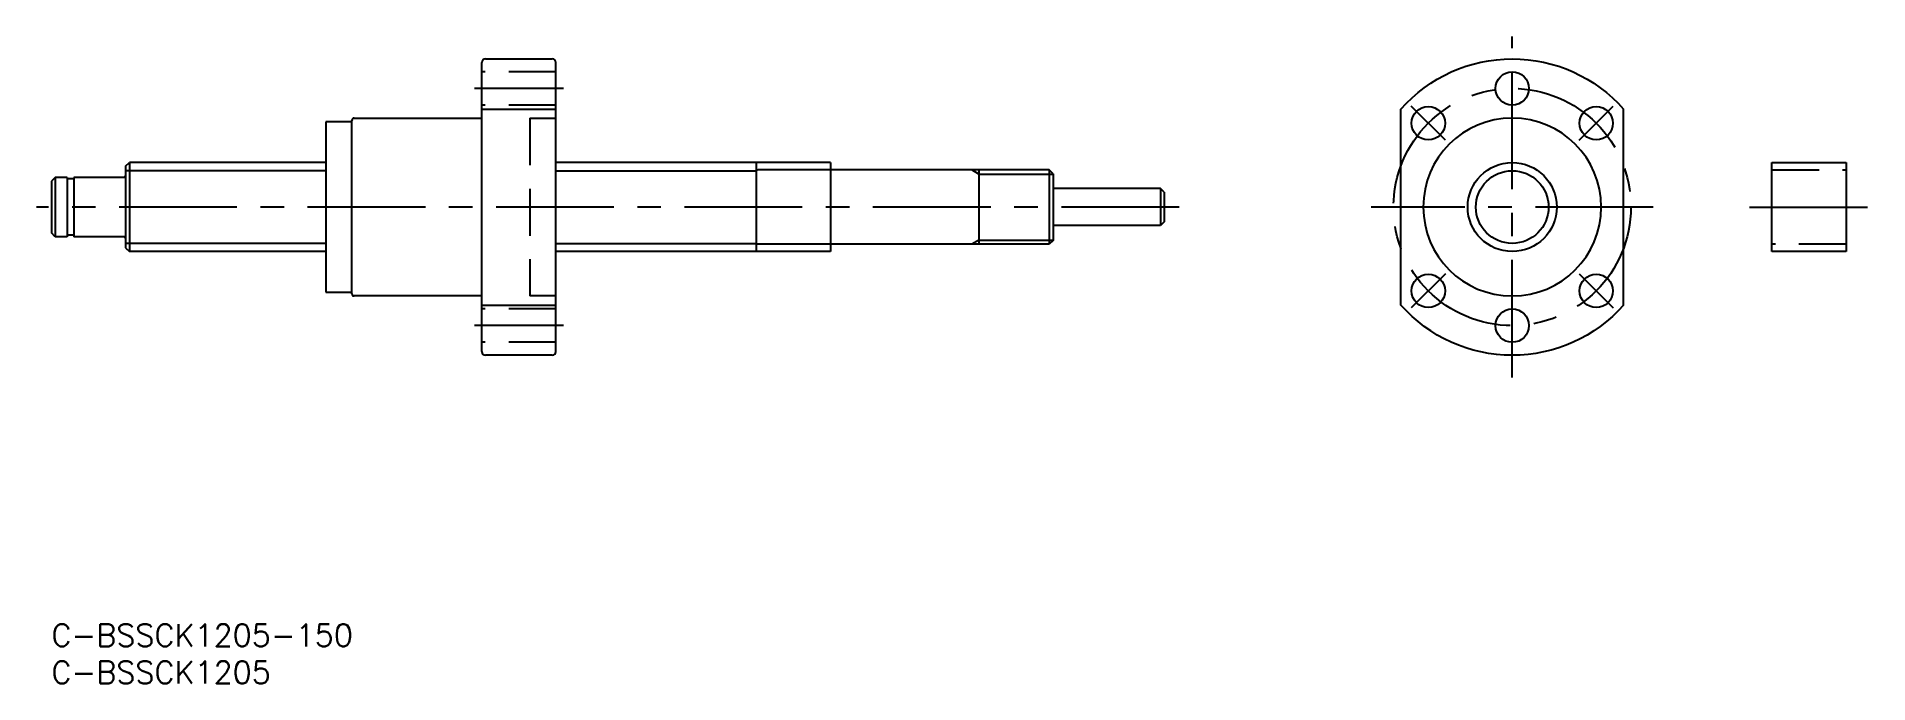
# Model space of a CAD drawing. Extents: x -2 to 245, y -8 to 79.
import ezdxf

# ---------------------------------------------------------------- set-up
doc = ezdxf.new("R2010")
doc.units = 0
doc.header["$LTSCALE"] = 0.5
for name, pattern in [('CENTER', [50.8, 31.75, -6.35, 6.35, -6.35]), ('DASHED', [19.05, 12.7, -6.35]), ('PHANTOM', [63.5, 31.75, -6.35, 6.35, -6.35, 6.35, -6.35])]:
    doc.linetypes.add(name, pattern=pattern)
doc.layers.get('0').update_dxf_attribs({"linetype": 'CONTINUOUS'})
doc.layers.add('CENTER', color=1, linetype='CENTER')
doc.styles.get("Standard").update_dxf_attribs({"font": 'txt.shx', "height": 3, "bigfont": 'bigfont.shx'})

# ---------------------------------------------------------------- blocks, each defined once
blk = doc.blocks.new('*U31')
at = {"color": 7, "linetype": 'CONTINUOUS'}
blk.add_text('C-BSSCK1205-150', height=3, dxfattribs=at).set_placement((0, -3))
blk = doc.blocks.new('*U32')
at = {"color": 7, "linetype": 'CONTINUOUS'}
blk.add_text('C-BSSCK1205', height=3, dxfattribs=at).set_placement((0, -8))

msp = doc.modelspace()

# ---------------------------------------------------------------- linework, layer by layer
at = {"color": 7, "linetype": 'CONTINUOUS'}
for p, q in [((58, 36.77), (58, 75.77)), ((58.5, 76.27), (67.5, 76.27)), ((68, 36.77), (68, 75.77)), ((58, 69.5), (68, 69.5)), ((181.9, 43.04), (181.9, 69.5)), ((211.9, 43.04), (211.9, 69.5)), ((40.5, 67.77), (37, 67.77)), ((37, 67.77), (37, 44.77)), ((40.5, 44.57), (40.5, 67.97)), ((40.8, 68.27), (58, 68.27)), ((10, 61.77), (10.5, 62.27)), ((10, 61.77), (10, 50.77)), ((10.5, 62.27), (10.5, 50.27)), ((37, 62.27), (10.5, 62.27)), ((95, 62.27), (68, 62.27)), ((95, 62.27), (95, 50.27)), ((231.9, 50.27), (231.9, 62.27)), ((231.9, 62.27), (241.9, 62.27)), ((241.9, 62.27), (241.9, 50.27)), ((0.5, 60.27), (0, 59.77)), ((0, 59.77), (0, 52.77)), ((0.5, 60.27), (0.5, 52.27)), ((2.1, 60.27), (0.5, 60.27)), ((2.1, 60.27), (2.1, 52.27)), ((3, 60.07), (2.1, 60.07)), ((3, 60.27), (3, 52.27)), ((9.8, 60.27), (3, 60.27)), ((134.5, 61.27), (95.2, 61.27)), ((125, 61.27), (125, 51.27)), ((134.5, 61.27), (134.5, 51.27)), ((135, 60.77), (134.5, 61.27)), ((135, 60.77), (135, 51.77)), ((149.5, 58.77), (135, 58.77)), ((149.5, 58.77), (149.5, 53.77)), ((150, 58.27), (149.5, 58.77)), ((150, 58.27), (150, 54.27)), ((0.5, 52.27), (0, 52.77)), ((2.1, 52.27), (0.5, 52.27)), ((3, 52.47), (2.1, 52.47)), ((9.8, 52.27), (3, 52.27)), ((149.5, 53.77), (135, 53.77)), ((150, 54.27), (149.5, 53.77)), ((10, 50.77), (10.5, 50.27)), ((37, 50.27), (10.5, 50.27)), ((95, 50.27), (68, 50.27)), ((134.5, 51.27), (95.2, 51.27)), ((135, 51.77), (134.5, 51.27)), ((241.9, 50.27), (231.9, 50.27)), ((37, 44.77), (40.5, 44.77)), ((58, 44.27), (40.8, 44.27)), ((58, 43.04), (68, 43.04)), ((67.5, 36.27), (58.5, 36.27))]:
    msp.add_line(p, q, dxfattribs=at)
at = {"color": 3, "linetype": 'DASHED'}
for p, q in [((68, 74.52), (58, 74.52)), ((68, 70.02), (58, 70.02)), ((64.5, 68.27), (64.5, 44.27)), ((64.5, 68.27), (68, 68.27)), ((231.9, 61.27), (241.9, 61.27)), ((241.9, 51.27), (231.9, 51.27)), ((68, 42.52), (58, 42.52)), ((68, 44.27), (64.5, 44.27)), ((68, 38.02), (58, 38.02))]:
    msp.add_line(p, q, dxfattribs=at)
at = {"color": 3, "linetype": 'PHANTOM'}
for p, q in [((105, 62.27), (95, 62.27)), ((105, 62.27), (105, 50.27)), ((105, 50.27), (95, 50.27))]:
    msp.add_line(p, q, dxfattribs=at)
at = {"color": 3, "linetype": 'CONTINUOUS'}
for p, q in [((37, 61.17), (10, 61.17)), ((68, 61.17), (95, 61.17)), ((125, 60.73), (124.06, 61.27)), ((125, 60.73), (135, 60.73)), ((37, 51.37), (10, 51.37)), ((68, 51.37), (95, 51.37)), ((125, 51.81), (124.06, 51.27)), ((125, 51.81), (135, 51.81))]:
    msp.add_line(p, q, dxfattribs=at)
at = {"color": 7, "linetype": 'CONTINUOUS'}
for centre, radius in [((196.9, 72.27), 2.25), ((185.59, 67.58), 2.25), ((208.22, 67.58), 2.25), ((196.9, 56.27), 4.9), ((185.59, 44.96), 2.25), ((208.22, 44.96), 2.25), ((196.9, 40.27), 2.25)]:
    msp.add_circle(centre, radius, dxfattribs=at)
at = {"color": 7, "linetype": 'CONTINUOUS', "extrusion": (0, -1e-16, -1)}
msp.add_circle((-196.9, 56.27), 12, dxfattribs=at)
at = {"color": 3, "linetype": 'CONTINUOUS'}
msp.add_circle((196.9, 56.27), 6, dxfattribs=at)
at = {"color": 7, "linetype": 'CONTINUOUS'}
for centre, radius, start, end in [((58.5, 75.77), 0.5, 90, 180), ((67.5, 75.77), 0.5, 0, 90), ((40.8, 67.97), 0.3, 90, 180), ((9.8, 60.47), 0.2, 270, 0), ((95.2, 61.47), 0.2, 180, 270), ((9.8, 52.07), 0.2, 0, 90), ((95.2, 51.07), 0.2, 90, 180), ((40.8, 44.57), 0.3, 180, 270), ((58.5, 36.77), 0.5, 180, 270), ((67.5, 36.77), 0.5, 270, 0)]:
    msp.add_arc(centre, radius, start, end, dxfattribs=at)
at = {"color": 7, "linetype": 'CONTINUOUS', "extrusion": (-1e-16, -1e-16, -1)}
for start, end in [(41.4096, 138.5904), (221.4096, 318.5904)]:
    msp.add_arc((-196.9, 56.27), 20, start, end, dxfattribs=at)
at = {"layer": 'CENTER', "color": 1, "linetype": 'CENTER'}
for p, q in [((196.9, 33.27), (196.9, 79.27)), ((69, 72.27), (57, 72.27)), ((187.89, 65.28), (183.29, 69.88)), ((205.92, 65.28), (210.52, 69.88)), ((152, 56.27), (-2, 56.27)), ((215.9, 56.27), (177.9, 56.27)), ((228.9, 56.27), (244.9, 56.27)), ((187.89, 47.25), (183.29, 42.66)), ((205.92, 47.25), (210.52, 42.66)), ((69, 40.27), (57, 40.27))]:
    msp.add_line(p, q, dxfattribs=at)
msp.add_circle((196.9, 56.27), 16, dxfattribs=at)

# ---------------------------------------------------------------- block references
at = {"color": 7, "linetype": 'CONTINUOUS'}
for name in ['*U31', '*U32']:
    msp.add_blockref(name, (0, 0), dxfattribs=at)

doc.saveas('drawing.dxf')
